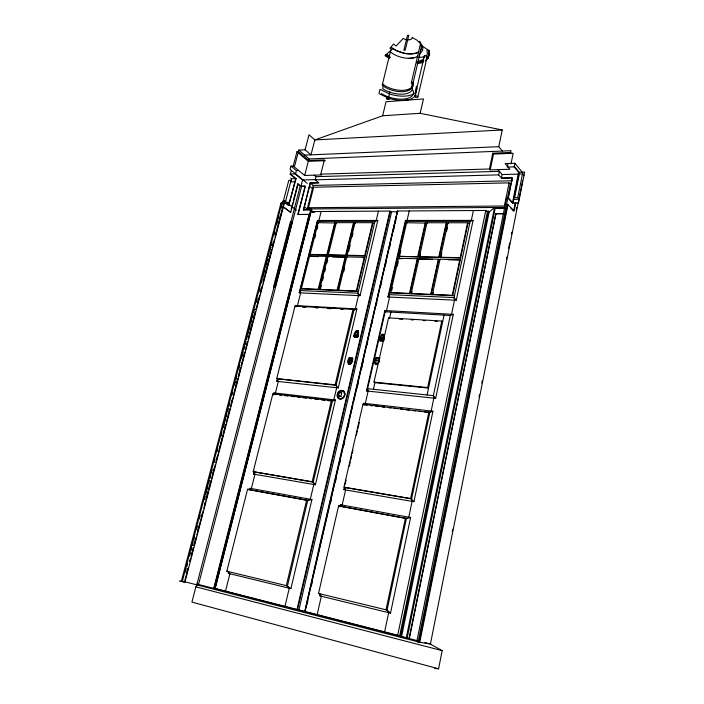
<?xml version="1.0" encoding="UTF-8"?>
<svg xmlns="http://www.w3.org/2000/svg" width="704" height="704" viewBox="0 0 704 704"><rect width="100%" height="100%" fill="white"/><g stroke="black" fill="none" stroke-linecap="round" stroke-linejoin="round"><path stroke-width="1.06" d="M254.25 470.932L253.449 474.091L315.418 484.757L335.421 399.986L273.935 392.902L273.909 394.363L276.074 394.61M357.632 331.522L357.271 332.121M356.664 331.602L357.236 332.226M434.667 668.334L438.592 668.8L442.156 650.637L429.854 643.843L430.417 644.037L521.092 188.32M518.602 172.251L524.674 172.084L518.522 202.981L512.424 203.051L518.602 172.251L514.14 166.883L514.87 163.266L505.138 163.592L509.907 169.268L490.23 169.858L489.456 168.986L320.786 174.152L324.421 159.878L308.783 160.503L298.39 151.677L296.974 151.738L293.216 166.038L304.656 175.454L321.71 174.935L320.786 174.152M515.258 202.638L513.586 211.042L510.884 208.05M515.812 202.629L514.131 211.033L507.522 204.31L419.179 642.092L418.158 641.916L416.786 641.564L506.572 197.947L508.42 197.921L512.978 203.042L519.156 172.234L514.694 166.866L507.338 167.094L508.077 163.495M517.757 197.613L522.482 173.914L519.341 174.002L514.606 197.648L517.757 197.613L519.253 199.32L513.709 199.39M452.223 531.485L452.654 529.338M479.019 396.933L479.45 394.777M481.809 382.941L482.231 380.785M506.449 259.151L506.88 257.004M508.596 248.398L509.67 243.021M511.377 234.414L511.808 232.258M516.305 209.669L516.736 207.522M521.312 187.255L522.588 180.805M507.575 197.956L510.33 184.325L509.08 182.882L313.676 187.229L308.44 207.733L310.015 208.974M418.158 641.916L507.866 197.93L512.424 203.051M508.112 197.692L512.134 177.795L501.415 178.068L502.137 174.548L497.886 169.629M508.226 198.475L511.421 182.653M511.632 181.597L512.169 178.939M431.015 644.142L419.769 642.242L508.077 204.31M511.35 153.366L510.611 152.46L510.972 150.7L309.188 158.946L298.804 150.093L294.642 165.986L290.972 166.126L290.101 169.409L307.243 183.357M510.99 163.944L513.154 153.296L493.522 154.07L492.756 153.173L489.456 168.986M509.08 182.882L504.398 205.999L308.44 207.733M512.134 177.795L501.635 178.323L498.634 174.874L499.365 171.336L315.955 176.678L314.151 175.164M409.05 638.528L495.915 213.611L409.35 638.581L406.252 637.886L494.542 207.504L495.458 208.481L505.146 208.41M407.158 638.044L495.229 208.243L504.918 208.164M502.383 151.043L498.775 146.687L502.242 129.976L420.147 113.3L382.633 115.782L314.838 139.929L310.974 154.854L305.096 149.794L298.804 150.093M397.69 635.228L304.85 611.459L320.047 543.514L397.452 211.024L485.769 210.461L397.549 635.906L406.252 637.886M399.59 636.258L487.326 212.098L488.4 211.191L489.174 212.01L401.544 636.671M400.532 636.495L488.4 211.191L486.2 211.209M490.23 169.858L493.522 154.07M344.652 486.455L343.922 489.658L413.934 501.706L432.951 411.224L429.818 412.474L362.938 404.298L343.992 487.159L345.022 487.564L345.594 489.949L342.153 505.058L339.618 506.317L340.472 504.75L410.608 517.528L390.509 613.131L387.068 610.051L318.534 593.454L338.571 505.947L406.393 518.558L408.778 517.194L412.104 501.389L411.585 498.916L429.818 412.474L431.147 411.022L433.858 398.165L433.374 395.639L450.287 315.471L451.537 314.257L454.511 300.15L454.062 297.581L470.131 221.382L471.319 220.387L473.387 210.54M384.613 631.875L388.661 612.682L387.068 610.051L406.393 518.558L410.608 517.528M435.662 398.358L453.323 314.354L384.85 310.534L366.476 390.94L435.662 398.358L433.374 395.639L367.602 388.678L366.476 390.94M456.289 300.238L473.079 220.387L405.442 220.422L387.939 297.009L456.289 300.238L454.062 297.581L389.083 294.615L387.939 297.009M427.09 394.97L444.066 315.119M441.813 253.44L440.906 257.611L440.484 257.242L447.964 222.763L467.597 222.781L468.002 223.186L452.681 295.636L452.258 295.284L459.782 259.688L440.053 259.239L432.423 294.404L432.863 294.747L433.321 292.618M427.363 223.133L406.604 222.728L398.939 256.344L460.627 258.051L460.214 257.673L467.597 222.781M338.571 505.947L405.416 518.188L386.03 609.831L387.068 610.051M413.934 501.706L410.626 498.52L428.912 411.946M427.645 387.543L441.795 321.068L388.573 317.865L373.982 382.114L374.942 382.668L428.551 388.106L427.645 387.543L373.982 382.114M438.328 259.195L438.75 259.565L431.13 294.668L430.698 294.325L438.328 259.195L418.924 258.755L411.206 293.462L411.646 293.806L412.113 291.702M446.248 222.763L446.662 223.159L439.19 257.576L438.759 257.206L446.248 222.763L426.941 222.746L419.452 256.784L419.883 257.154L420.587 253.968M446.565 231.51L447.471 227.339M417.252 258.72L417.683 259.081L409.966 293.726L409.517 293.383L417.252 258.72L398.499 258.289L390.685 292.547L391.142 292.89M425.691 223.133L418.123 257.118L417.683 256.749L425.269 222.746M373.437 389.303L374.942 382.668M390.949 312.118L389.497 318.507L388.573 317.865M339.979 506.898L340.472 504.75M345.136 484.326L346.113 480.058M349.281 466.189L350.258 461.921M350.742 459.791L351.718 455.523M352.211 453.385L352.942 450.182M356.356 435.248L357.324 430.98M357.817 428.85L359.278 422.444M379.262 361.689L377.247 364.558C373.648 365.27 374.748 360.105 375.338 358.151L375.962 357.632C377.186 356.47 381.119 359.48 379.359 357.931M383.83 334.409C384.173 336.442 384.921 339.733 383.284 341.044L380.134 340.806L379.456 340.085L380.063 337.41L382.078 334.286L384.014 334.532L382.078 334.286M380.134 340.806L379.641 340.208L380.257 337.533L382.263 334.409M317.17 614.574L321.35 596.262L319.634 593.692L318.534 593.454M375.54 364.408L374.942 361.31L375.619 358.327L376.244 357.817L379.65 358.107M409.226 210.954L407.07 220.422L405.803 221.382L389.083 294.615L389.585 297.088L386.496 310.622L385.158 311.793L367.602 388.678L368.139 391.116L365.323 403.436L363.915 404.818L362.938 404.298M391.626 290.752L392.357 287.54M397.232 266.138L398.209 261.862M402.063 258.72L398.939 258.65L400.822 250.404M380.758 339.9L381.278 337.603L383.46 337.867L382.932 340.173L380.758 339.9L383.31 340.419M380.943 340.023L381.471 337.726M376.614 360.941L376.816 358.618L379.095 358.97M376.543 363.924C378.638 361.75 375.074 365.191 376.798 362.806M382.8 335.94C383.073 333.212 384.032 336.574 382.492 335.79M382.747 340.05L383.275 337.744L383.83 338.114M378.602 361.117L378.814 358.794M379.658 358.521L378.981 361.513L376.966 364.39L375.258 364.232M420.147 113.3L423.465 98.938L386.03 101.728L382.633 115.782M305.378 610.377L352.942 404.659M353.434 402.521L397.522 211.807L390.535 211.772M307.138 604.067L307.886 600.864M311.344 585.878L312.33 581.601M330.387 503.501L331.126 500.289M335.333 482.099L336.072 478.887M339.53 463.91L340.278 460.698M343.737 445.72L344.731 441.443M347.943 427.53L348.929 423.254M357.086 387.948L358.081 383.671M361.293 369.758L362.287 365.482M362.78 363.343L363.519 360.131M366.978 345.154L367.726 341.942M371.923 323.752L372.671 320.54M376.13 305.562L376.869 302.35M380.336 287.373L381.814 280.958M385.282 265.98L386.021 262.768M389.488 247.79L390.474 243.514M393.686 229.601L394.68 225.324M395.173 223.177L395.912 219.974M414.973 96.105L415.95 93.553L415.448 90.666L416.469 86.319L416.962 89.223L415.976 91.793A22.044 10.516 13.8 0 1 389.435 93.905L380.037 89.338L378.998 93.588L388.414 98.138A22.07 10.428 13.8 0 0 414.973 96.105L424.362 55.924M311.045 211.57L215.125 588.438L296.982 609.435L389.919 211.068L311.045 211.57L214.993 588.984L217.8 589.486L213.708 588.368L309.056 214.447L297.783 214.491L305.105 186.111L300.942 186.208L297.713 183.964L293.33 200.79M296.982 609.435L297.546 609.541L390.359 211.455L389.919 211.068M417.868 96.87L427.222 56.69M397.892 211.411L397.452 211.024L304.85 611.459L305.413 611.556L298.927 609.858L391.591 211.842L390.359 211.455M425.234 61.002L428.138 58.309L428.358 57.332L426.061 59.418M429.616 54.023L429.387 55L429.106 50.318L429.616 54.023L428.138 58.309M338.166 395.287L338.958 391.961L339.425 391.978L341.713 393.202L340.921 396.554L338.166 395.287L340.921 396.554M338.633 395.34L339.425 391.978M352.431 358.098L352.308 361.794L350.337 364.61C346.799 365.288 347.961 360.21 348.533 358.318L349.14 357.808L352.722 358.274L352.537 360.809M354.2 336.82L358.178 336.723L357.526 337.225L354.482 337.005L353.725 336.239L354.341 333.617L356.312 330.546L358.292 330.854L358.626 333.018M348.682 364.461L348.137 361.416L348.823 358.494L349.439 357.984L352.722 358.274M354.482 337.005L354.015 336.415L354.631 333.802L356.602 330.73L358.292 330.854M349.774 361.055L349.193 360.712L349.686 358.609L352.194 359.119M355.555 336.415L354.983 336.054L355.511 333.802L358.002 334.303M355.45 335.482L355.511 333.802M349.791 363.986L349.826 362.833L350.126 363.563M357.104 332.235L357.262 331.091L357.711 331.452M351.701 361.231L351.12 360.888L351.613 358.776M357.474 336.556L356.902 336.195L357.438 333.934M417.296 63.615L420.922 62.92L421.142 61.961L423.658 60.843M357.72 334.118L357.192 336.38L355.274 336.239M357.887 336.538L358.503 333.916L358.01 330.669M358.38 335.843L358.503 333.916M247.544 489.271L306.636 500.095L286.334 585.649L290.91 588.623L311.925 499.55L249.876 488.25L248.662 489.65L247.544 489.271L226.829 571.217L287.47 585.895L289.282 588.227L284.988 606.364M347.618 255.57L347.151 255.218L355.027 222.684L372.513 222.702L372.962 223.071L356.77 291.359L356.303 291.025L364.294 257.33L346.738 256.925L338.677 290.242L339.152 290.576M328.812 255.156L328.337 254.804L336.274 222.666L336.741 223.036L318.111 222.649L310.103 254.408L310.587 254.76L365.165 255.957L364.707 255.596L372.513 222.702M287.47 585.895L307.71 500.474L310.314 499.259L313.808 484.475L313.21 482.134L332.376 401.157L333.819 399.81L336.679 387.737L336.116 385.352L353.954 310.024L355.318 308.889L358.459 295.618L357.931 293.19L374.933 221.382L376.226 220.44L378.426 211.147M313.21 482.134L312.154 481.73L331.373 400.638L272.853 393.853L253.202 471.68L313.21 482.134L315.418 484.757M336.116 385.352L335.122 384.815L352.994 309.382L295.011 306.126L276.69 378.655L336.116 385.352L338.272 387.913L356.902 308.977L295.97 305.58L296.006 306.75L295.011 306.126M360.034 295.689L377.793 220.44L317.442 220.466L299.191 292.82L360.034 295.689L357.931 293.19L300.089 290.55L299.191 292.82M345.206 256.89L345.673 257.242L337.612 290.506L337.137 290.171L345.206 256.89L327.914 256.494L319.783 289.406L320.276 289.731L321.323 285.49M353.496 222.684L353.954 223.054L346.086 255.534L345.62 255.182L353.496 222.684L336.274 222.666M343.684 271.841L344.687 267.678M348.638 251.372L350.161 245.08M352.185 236.694L352.95 233.543M388.414 98.138L389.937 91.828M383.478 85.184L382.642 88.625A17.82 8.492 13.8 0 0 403.427 94.098A17.82 8.492 13.8 0 0 412.095 86.178L412.922 82.685A17.802 8.545 13.9 0 1 410.661 88.845M326.322 256.397L326.894 256.81L318.771 289.661L318.182 289.274L326.322 256.397L309.593 256.01L301.4 288.526L301.99 288.913M335.245 223.036L327.307 255.121L326.832 254.778L334.778 222.666M322.626 280.183L323.418 276.998M324.729 271.7L325.512 268.514M326.823 263.208L327.606 260.022M273.407 395.014L273.935 392.902M338.272 387.913L276.857 381.33L277.649 378.171M225.526 591.105L229.9 573.751L227.999 571.472L226.829 571.217M321.147 211.508L318.894 220.466L317.539 221.373L300.089 290.55L300.652 292.882L297.431 305.659L296.006 306.75M318.534 256.617L310.174 256.423L310.587 254.76M314.855 237.829L315.656 234.652M316.985 229.363L317.786 226.186M214.113 588.535L310.851 208.982L311.696 209.634M310.913 209.862L303.503 209.915L310.385 183.102L318.842 182.89L315.146 179.837L315.955 176.678M504.574 207.398L307.208 208.991L313.236 185.442L310.112 182.882L303.503 209.915M298.338 213.655L305.114 187.387M291.139 209.202L292.785 202.893M282.577 206.527L290.743 212.362L298.126 183.955M273.618 286.59L281.899 254.672L282.612 254.69L283.598 255.367L275.132 287.135L273.618 286.59L275.132 287.135M282.33 253.035L290.462 221.681L291.166 221.681L292.134 222.394L284.02 253.722L282.33 253.035L284.02 253.722M197.094 585.103L195.888 586.854L191.937 602.096L438.592 668.8M305.105 186.111L301.629 186.419L198.563 584.452L196.97 584.091L274.833 283.914M275.378 281.785L276.206 278.59M277.587 273.266L279.796 264.757M280.35 262.627L281.178 259.433M281.732 257.303L283.941 248.785M285.322 243.461L286.15 240.266M286.704 238.146L288.913 229.627M289.458 227.498L290.286 224.303M290.84 222.174L300.23 185.979L297.713 183.964M283.034 253.044L291.166 221.681M300.934 186.208L302.553 179.978L294.457 173.395M304.656 175.454L308.308 161.348L296.974 151.738M308.783 160.503L309.188 158.946M290.972 166.126L296.41 170.588L295.557 173.853L289.951 174.029L295.671 178.649L288.658 205.506L296.094 178.631L290.365 174.011L291.218 170.764M305.096 149.794L309.021 134.763L314.838 139.929L502.242 129.976M280.966 208.463L282.366 203.148L281.706 203.623L182.283 581.425L182.838 581.539L181.394 581.161L280.949 203.166L284.222 200.825L296.437 210.144M185.354 571.974L186.199 568.779M186.754 566.658L187.59 563.464M189.552 556.028L190.388 552.842M190.951 550.713L191.787 547.527M192.342 545.398L193.186 542.212M193.741 540.082L194.586 536.897M196.539 529.452L197.375 526.266M199.338 518.822L200.174 515.636M204.362 499.69L205.207 496.505M205.762 494.384L207.997 485.874M208.56 483.754L209.396 480.559M209.959 478.438L210.795 475.244M211.358 473.123L212.194 469.938M214.148 462.493L214.993 459.307M216.946 451.862L217.782 448.677M221.135 435.926L221.98 432.731M223.379 427.416L225.614 418.915M226.169 416.786L227.014 413.6M227.568 411.479L228.404 408.285M228.967 406.164L229.803 402.97M231.766 395.534L232.602 392.348M234.555 384.903L235.4 381.718M235.954 379.588L236.79 376.402M238.753 368.958L239.589 365.772M241.551 358.327L243.223 351.956M243.786 349.826L244.622 346.641M245.186 344.511L246.022 341.326M246.576 339.196L247.421 336.01M247.975 333.89L250.21 325.38M250.774 323.259L251.61 320.065M252.173 317.944L253.009 314.75M253.572 312.629L254.408 309.443M256.362 301.998L257.206 298.813M259.16 291.368L259.996 288.182M261.395 282.867L262.231 279.682M262.794 277.552L265.03 269.051M265.593 266.922L267.828 258.421M268.382 256.291L269.227 253.106M269.782 250.985L270.618 247.79M271.181 245.67L272.017 242.475M273.979 235.039L274.815 231.854M276.769 224.409L277.614 221.223M278.168 219.094L279.004 215.908M289.494 202.321L285.314 202.374L283.386 200.904L288.781 180.374L291.139 180.312M186.991 572.114L187.827 568.929M189.781 561.493L190.617 558.298M191.171 556.178L193.406 547.677M193.961 545.547L195.642 539.167M197.595 531.731L198.431 528.546M198.986 526.416L199.822 523.23M201.775 515.786L202.62 512.6M204.574 505.164L205.41 501.97M205.964 499.849L208.199 491.348L206.052 499.884M208.754 489.218L210.989 480.718M212.388 475.402L213.224 472.217M213.778 470.087L214.614 466.902M216.568 459.466L217.413 456.271M219.366 448.835L220.202 445.65M220.757 443.52L222.992 435.019M223.546 432.89L225.782 424.389L223.643 432.89M227.181 419.074L228.017 415.888M228.571 413.767L229.407 410.573M231.361 403.137L232.197 399.951M234.15 392.506L234.995 389.321M235.55 387.191L237.785 378.69M238.339 376.57L240.574 368.06M241.129 365.939L242.81 359.559M243.364 357.438L244.2 354.244M246.154 346.808L246.99 343.622M248.943 336.178L249.779 332.992M250.342 330.862L252.578 322.362M253.132 320.241L255.367 311.74M255.922 309.61L258.993 297.924M260.946 290.479L261.782 287.294M263.736 279.858L264.572 276.663M265.135 274.542L267.362 266.042M267.925 263.912L270.16 255.411M270.714 253.282L271.55 250.096M272.114 247.966L273.786 241.595M275.739 234.15L276.575 230.965M277.13 228.844L277.974 225.65M278.529 223.529L279.365 220.334M279.928 218.214L282.154 209.713M184.826 580.712L188.179 567.952M189.851 561.572L190.687 558.378M191.25 556.257L193.486 547.747M194.04 545.618L196.275 537.108M196.83 534.987L203.254 510.523M203.817 508.394L205.489 502.014M208.842 489.254L211.077 480.744M211.631 478.614L215.266 464.79M215.82 462.669L218.055 454.159M218.618 452.03L223.08 435.019M226.433 422.25L230.067 408.426M230.622 406.305L232.857 397.795M233.411 395.666L237.882 378.646M238.445 376.526L240.671 368.016M241.234 365.886L242.07 362.701M242.634 360.571L244.86 352.062M245.423 349.932L247.658 341.431M248.213 339.302L255.473 311.652M256.036 309.522L256.872 306.337M257.426 304.207L259.662 295.698M260.225 293.568L262.46 285.067M263.014 282.938L271.674 249.964M272.228 247.843L274.463 239.334M275.026 237.204L281.45 212.749M282.005 210.619L284.522 201.045L282.832 201.071L288.658 205.506M179.326 581.02L184.906 582.102L284.249 203.588L281.706 203.623M285.314 202.374L291.509 178.763L290.611 178.042M274.428 287.1L282.894 255.35L281.899 254.672M356.752 331.663L357.236 331.162M426.281 56.619L427.416 53.592L426.941 50.204M428.199 57.42L429.431 54.155L428.938 50.503L421.344 45.496L421.705 47.907L420.737 50.266M276.857 381.33L277.737 379.183L278.335 381.489L275.414 393.078L273.909 394.363L272.853 393.853M253.449 474.091L254.302 472.085L254.936 474.346L251.372 488.523L248.662 489.65L307.71 500.474L311.925 499.55M343.922 489.658L345.022 487.564L411.585 498.916M348.392 364.285L350.046 364.443L352.018 361.618M389.875 48.409L393.483 44.044L396.114 46.033L403.198 38.438A5.553 2.913 13.9 0 0 409.182 39.846A5.553 2.913 13.9 0 0 412.086 37.479L416.706 39.978L420.358 43.507L419.558 41.29L421.819 45.109A18.63 9.601 13.9 0 1 419.434 53.654M350.143 363.748L349.562 363.933M489.174 212.01L494.542 207.504M379.949 340.683L383.099 340.921L383.768 340.402M349.826 363.88L350.293 363.334L349.826 362.833M421.08 61.996L416.794 62.814M420.922 62.92L423.509 61.767M335.421 399.986L332.376 401.157L331.373 400.638M453.323 314.354L450.287 315.471L385.158 311.793L384.85 310.534M357.139 332.165L357.711 331.725L357.262 331.091M356.902 308.977L353.954 310.024L352.994 309.382M349.791 362.894L349.193 363.484L349.659 363.986M473.079 220.387L470.131 221.382L405.803 221.382L405.442 220.422M377.793 220.44L374.933 221.382L317.539 221.373L317.442 220.466M408.619 58.388L413.996 57.851M418.29 57.42L424.961 56.918M383.055 334.84L382.492 335.755M349.923 362.886L349.36 363.801M304.718 155.126L498.775 146.687M492.756 153.173L510.611 152.46M308.308 161.348L325.336 160.679M296.41 170.588L298.654 170.509M291.509 178.763L296.094 178.631M302.553 179.978L316.21 179.608M502.137 174.548L518.302 174.108M315.146 179.837L498.634 174.874M290.69 181.896L294.853 181.79M310.112 182.882L318.56 182.67M313.236 185.442L512.433 180.77M283.386 200.904L285.754 200.869M280.949 203.166L282.366 203.148M303.213 209.704L310.64 209.642M312.462 212.238L314.662 212.221M495.915 213.611L504.161 213.567M496.144 213.849L503.36 213.822M292.134 222.394L290.462 221.681M317.126 223.01L318.586 223.01L318.111 222.649M353.954 223.054L355.485 223.054M372.962 223.071L374.528 223.08M405.416 223.115L407.044 223.115L406.604 222.728M446.662 223.159L448.378 223.159M468.002 223.186L469.753 223.186M310.103 254.408L326.832 254.778M328.337 254.804L345.62 255.182M347.151 255.218L364.707 255.596M398.939 256.344L417.683 256.749M419.452 256.784L438.759 257.206M440.484 257.242L460.214 257.673M282.894 255.35L283.598 255.367M326.894 256.81L328.39 256.846L327.914 256.494M332.71 256.942L347.204 257.277L346.738 256.925M362.56 257.629L364.76 257.682L364.294 257.33M417.683 259.081L432.291 259.415M438.75 259.565L440.475 259.609L440.053 259.239M448.149 259.785L460.196 260.066L459.782 259.688M341.713 393.202L338.958 391.961M301.4 288.526L318.182 289.274M319.783 289.406L337.137 290.171M338.677 290.242L356.303 291.025M390.685 292.547L409.517 293.383M411.206 293.462L430.698 294.325M432.423 294.404L452.258 295.284M300.52 288.851L358.354 291.43M389.497 292.82L454.458 295.715M302.57 307.12L305.844 307.305M315.682 307.859L317.874 307.982M327.712 308.537L330.994 308.722M340.833 309.285L343.015 309.408M399.265 319.097L402.521 319.29M411.198 319.818L413.371 319.95M423.13 320.54L425.304 320.672M435.072 321.27L437.237 321.394M354.983 336.054L356.902 336.195M376.332 360.765L378.321 360.941M349.976 358.776L351.903 358.943L351.41 361.055L349.483 360.888M349.193 360.712L351.12 360.888M276.69 378.655L335.122 384.815M432.951 411.224L363.669 403.242L363.915 404.818L367.162 405.196M279.321 394.988L281.486 395.243M284.742 395.622L287.989 396M291.236 396.37L294.483 396.748M297.73 397.126L299.895 397.382M303.142 397.76L306.39 398.138M309.637 398.508L311.81 398.763M315.058 399.142L318.305 399.52M321.552 399.898L324.799 400.277M328.046 400.646L330.211 400.902M370.401 405.574L372.557 405.821M375.804 406.199L379.042 406.578M382.281 406.956L384.446 407.202M388.766 407.704L390.931 407.959M394.17 408.329L397.408 408.707M400.655 409.086L402.811 409.341M406.05 409.71L409.297 410.089M412.535 410.467L415.774 410.846M419.021 411.224L421.177 411.47M424.424 411.849L429.818 412.474M184.043 581.574L180.831 581.055L184.906 582.102M253.202 471.68L312.154 481.73M343.992 487.159L410.626 498.52M213.708 588.368L215.178 588.738M181.394 581.161L184.545 581.777M196.97 584.091L417.551 640.684M297.546 609.541L298.927 609.858M290.91 588.623L228.404 573.382L227.999 571.472M390.509 613.131L319.651 595.848L319.634 593.692M424.732 642.523L428.833 643.579M184.474 581.68L419.769 642.242M195.888 586.854L442.156 650.637M300.23 185.979L301.629 186.419M306.636 500.095L307.71 500.474M405.416 518.188L406.393 518.558M383.284 334.928C381.269 334.18 383.17 337.093 383.187 334.902M349.686 358.609L350.266 358.952M356.99 332.209L356.646 331.742M389.954 57.561L385.704 54.991L392.99 48.541L396.334 50.6L404.501 53.381A17.01 8.782 13.9 0 0 415.474 53.372M389.594 57.482L385.29 54.877L385.053 55.827L389.365 58.441M386.839 54.375L389.99 56.294M381.278 337.603L381.841 337.973M384.375 337.726L384.155 335.359M309.593 256.01L310.174 256.423M326.128 254.76L326.603 255.103M282.99 206.518L290.743 212.362M297.783 214.491L309.056 214.447M441.795 321.068L442.666 321.728M283.254 201.062L289.08 205.498M304.313 206.747L307.208 208.991M398.499 258.289L398.939 258.65M309.584 186.243L312.435 188.558M485.769 210.461L487.326 212.098M522.482 173.914L523.952 175.692M514.87 163.266L523.01 173.14M310.851 208.982L312.893 212.168M382.527 83.899A17.054 8.184 13.9 0 0 399.722 90.297A17.054 8.184 13.9 0 0 412.35 85.985L421.054 48.981L421.291 46.702L420.394 44.264L411.303 82.852A17.054 8.166 13.9 0 1 403.498 91.599A17.054 8.166 13.9 0 1 382.21 85.202L391.459 47.256A16.87 8.712 13.9 0 0 419.038 51.506M411.611 81.523A17.054 8.184 13.9 0 1 412.553 83.838M426.985 57.033A1.496 0.766 13 0 0 426.562 55.88L426.219 55.739A1.496 0.766 13 0 0 424.53 55.766A1.496 0.766 13 0 0 424.67 56.734M412.755 89.962A19.536 9.231 13.8 0 1 404.395 98.991A19.536 9.231 13.8 0 1 381.462 93.579M423.632 59.101A24.147 12.373 13.9 0 1 417.806 61.354M409.807 89.302A17.802 8.545 13.9 0 1 407.783 90.042M428.331 50.274A25.59 13.103 13.9 0 1 426.395 58.476M423.289 60.544A25.59 13.103 13.9 0 1 417.569 62.286M389.954 57.262A25.59 13.103 13.9 0 1 385.845 54.692M344.538 396.326A4.47 3.634 -62.3 0 1 338.078 397.839A4.47 3.634 -62.3 0 1 340.569 390.764A4.47 3.634 -62.3 0 1 344.925 395.234M418.238 52.351A17.01 8.782 13.9 0 1 416.293 53.143M419.98 53.53A16.896 8.642 13.9 0 1 419.206 54.868M417.974 56.03A16.896 8.642 13.9 0 1 390.359 51.762M407.458 35.35L403.894 50.204A2.042 1.047 13.9 0 0 405.24 50.072L408.804 35.2A2.033 1.074 14 0 1 407.458 35.35M386.971 99.026A1.487 0.686 13.9 0 0 389.409 99.202A1.487 0.686 13.9 0 0 387.666 97.988A1.487 0.686 13.9 0 0 386.971 99.026M415.29 96.87A1.514 0.713 13.1 0 0 417.798 97.046A1.514 0.713 13.1 0 0 416.064 95.806A1.514 0.713 13.1 0 0 415.29 96.87M341.915 398.578A4.47 3.634 -62.3 0 0 343.64 391.151A4.47 3.634 -62.3 0 0 337.225 394.266A4.47 3.634 -62.3 0 0 341.915 398.578M342.082 398.209A3.872 3.15 -62.3 0 0 343.578 391.785A3.872 3.15 -62.3 0 0 338.017 394.469A3.872 3.15 -62.3 0 0 342.082 398.209"/></g></svg>
